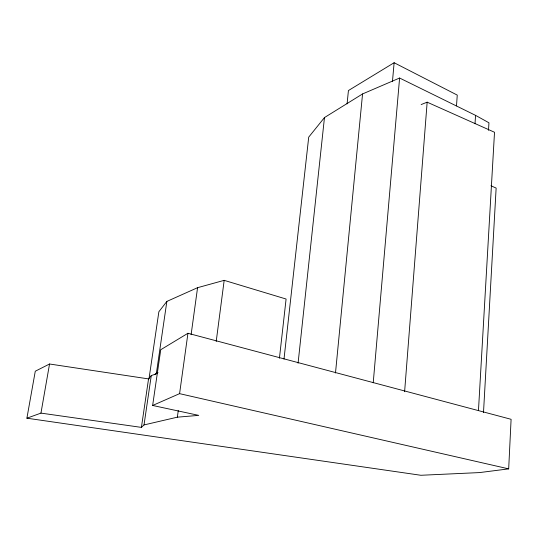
<?xml version="1.0" encoding="UTF-8"?>
<svg xmlns="http://www.w3.org/2000/svg" width="538" height="538" viewBox="0 0 538 538"><rect width="100%" height="100%" fill="white"/><g stroke="black" fill="none" stroke-linecap="round" stroke-linejoin="round"><path stroke-width="0.81" d="M26.9 418.194L420.877 475.276L479.566 472.579L508.679 468.867L511.1 419.304L187.944 333.278L160.741 349.734L152.644 405.464L198.717 415.376L177.358 417.172L144.016 424.933L141.407 427.387L40.955 413.11L26.9 418.194L35.279 371.22L49.543 364.004L148.549 378.907L151.265 375.578L157.486 373.453M483.501 412.505L496.137 188.085L490.918 185.738M478.47 410.454L494.516 132.267L427.159 102.173L421.153 104.567M488.504 130.331L488.948 122.785L475.552 115.354L399.6 78.023L362.558 93.942L324.468 117.573L308.718 137.123L283.997 359.081M475.02 123.733L475.552 115.354M456.506 105.885L457.253 95.098L394.125 62.724L348.429 90.545L347.077 103.908M404.61 391.704L427.159 102.173M373.224 382.794L399.6 78.023M392.444 81.682L394.125 62.724M335.49 373.002L362.558 93.942M298.079 363.197L324.468 117.573M279.43 358.221L286.095 299.027L224.178 280.345L197.567 287.689L166.854 301.421L158.871 311.737L148.986 378.866M216.202 341.482L224.178 280.345M152.644 405.464L179.584 393.648L187.944 333.278M177.358 417.172L178.273 410.541M191.104 334.703L197.567 287.689M154.662 374.724L156.437 372.989L166.854 301.421M141.407 427.387L148.549 378.907M144.016 424.933L151.265 375.578M40.955 413.11L49.543 364.004M156.437 372.989L158.017 372.504M179.584 393.648L508.679 468.867"/></g></svg>
